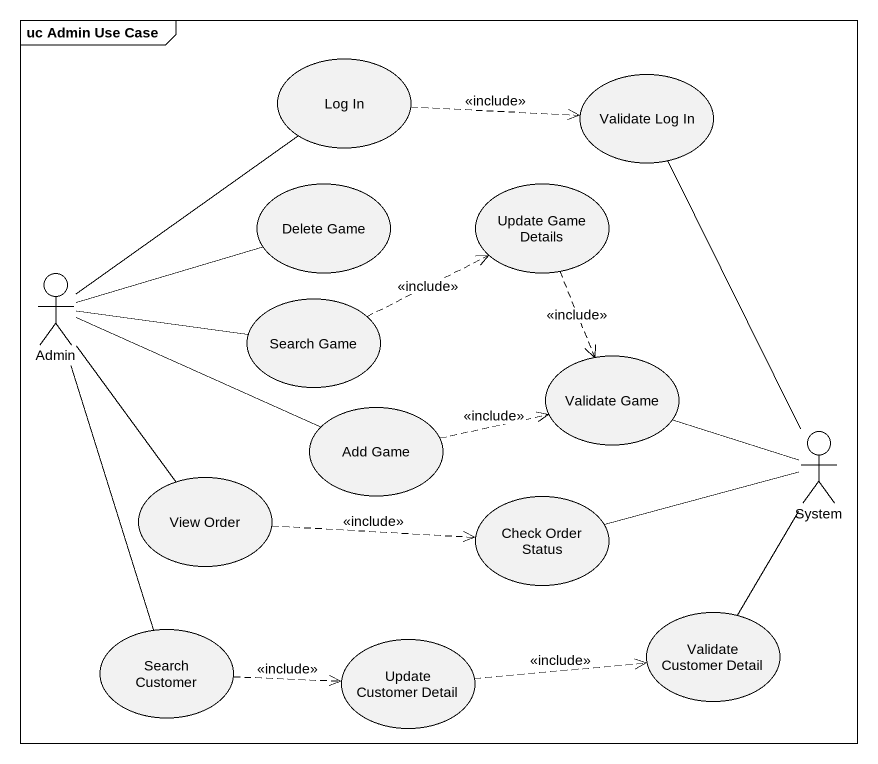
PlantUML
@startuml
mainframe uc Admin Use Case
usecase "Log In" as Log_In
usecase "Validate Log In" as Validate_Log_In
usecase "Delete Game" as Delete_Game
usecase "Update Game Details" as Update_Game_Details
actor Admin
usecase "Search Game" as Search_Game
usecase "Validate Game" as Validate_Game
usecase "Add Game" as Add_Game
actor System
usecase "View Order" as View_Order
usecase "Check Order Status" as Check_Order_Status
usecase "Search Customer" as Search_Customer
usecase "Validate Customer Detail" as Validate_Customer_Detail
usecase "Update Customer Detail" as Update_Customer_Detail
Log_In .right.> Validate_Log_In : <<include>>
Validate_Log_In -- System
Update_Game_Details ..> Validate_Game : <<include>>
Admin -up- Log_In
Admin -right- Delete_Game
Admin -right- Search_Game
Admin -right- Add_Game
Admin -- View_Order
Admin -- Search_Customer
Search_Game .right.> Update_Game_Details : <<include>>
Validate_Game -right- System
Add_Game .right.> Validate_Game : <<include>>
View_Order .right.> Check_Order_Status : <<include>>
Check_Order_Status -right- System
Search_Customer .right.> Update_Customer_Detail : <<include>>
Validate_Customer_Detail -up- System
Update_Customer_Detail .right.> Validate_Customer_Detail : <<include>>
@enduml
